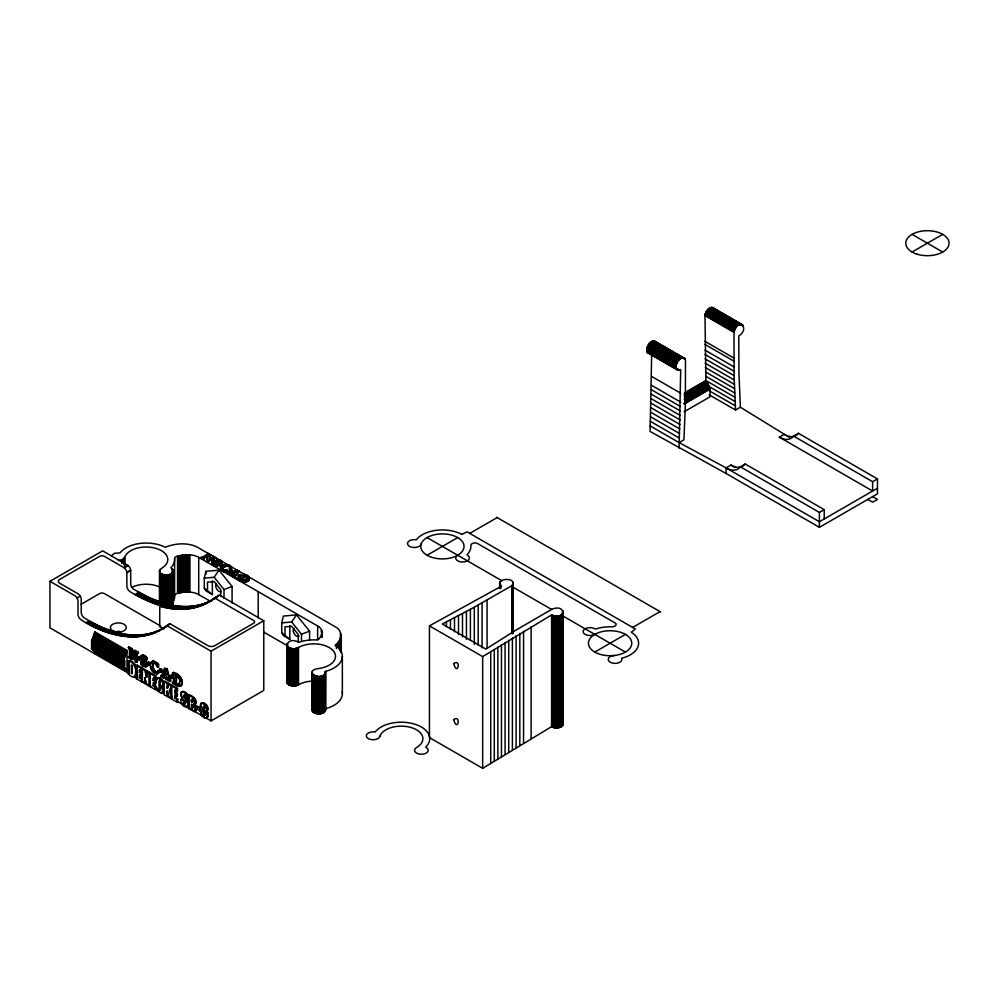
<?xml version="1.0" encoding="UTF-8"?>
<svg xmlns="http://www.w3.org/2000/svg" width="999" height="999" viewBox="0 0 999 999"><rect width="100%" height="100%" fill="white"/><g stroke="black" fill="none" stroke-linecap="round" stroke-linejoin="round"><path stroke-width="1.5" d="M131.681 659.427L130.394 656.593L130.32 650.674L131.131 650.212L131.256 656.905L132.48 658.965L131.681 659.427L128.359 657.504L130.232 656.318L130.257 648.813L129.458 649.288L129.42 656.78L128.359 656.967M137.637 653.296L138.436 652.31L136.576 653.458L136.538 662.225L135.552 661.975L130.32 650.674M163.774 628.983L159.753 626.66L159.765 606.181L164.598 603.396C180.394 608.004 198.389 608.054 212.924 599.562M163.811 677.971L162.787 676.123L164.223 673.601L163.599 675.661L164.61 677.509L163.811 677.971L160.789 676.236L162.338 675.249M161.601 675.224L160.789 676.236M160.789 675.699L161.9 675.224L164.473 668.381L167.033 668.606L170.667 681.006L169.855 681.468L165.659 679.045L167.333 678.196L165.659 678.508M169.855 681.468L166.221 669.068L164.473 668.381M173.576 682.205L173.576 674.962L172.477 672.889L173.289 672.427C184.415 673.801 185.826 694.018 172.44 682.966L174.375 681.743L172.44 682.417M175.587 683.378C173.414 678.708 176.274 671.615 179.433 677.871L178.634 678.346C182.829 682.155 175.037 687.499 176.386 682.916L176.761 675.074M208.179 553.309L208.154 555.057L203.671 557.829L204.096 559.477L201.024 558.141C203.446 557.38 208.079 551.723 210.564 554.682L209.503 558.953M201.024 558.141L201.398 557.167M206.756 555.931L202.834 558.104L201.96 557.392M202.36 558.853L201.024 557.38M202.397 558.216L202.397 557.454M202.834 558.104L202.834 557.342M203.396 557.817L203.396 557.055M204.096 559.477L203.509 558.091M203.721 559.702L203.671 557.829M203.509 558.853L204.146 557.492M209.103 560.352L213.049 557.929L212.974 556.081L215.672 557.642C214.398 559.04 209.877 559.777 207.667 561.987L206.656 560.889L208.217 554.045M206.656 561.65L206.93 559.602M207.667 561.987L213.349 557.954L215.672 557.642M207.867 555.294L207.867 554.545M208.217 554.807L207.817 553.521M208.254 561.6L208.254 560.851M206.93 560.364L208.242 555.069M209.291 553.995L209.291 554.757L207.817 554.283M209.465 560.876L209.465 560.127M210.327 556.143L210.564 554.682M211.925 564.21L211.788 562.974L213.424 561.9L213.336 564.622L215.297 565.209L215.297 564.46C215.959 560.701 217.52 557.105 222.415 561.925L222.415 562.687L220.404 563.286C223.014 559.865 215.584 559.952 218.818 563.698C219.393 568.369 208.329 565.059 213.424 562.662L213.424 561.9M214.323 560.714L212.65 561.675L211.963 559.989L214.323 559.952L213.586 560.914L211.875 560.264M211.963 561.288L211.963 559.989M212.337 564.735L211.788 563.099M212.25 561.513L212.25 560.764M212.275 559.74L211.875 561.026M212.65 561.675L212.65 560.926M212.587 558.279L212.612 556.293M212.974 556.081L212.612 557.055M213.112 561.738L213.112 560.976M213.174 560.264L213.174 559.502M213.049 557.929L213.024 556.618M213.199 565.359L213.961 562.15M213.374 563.598L213.374 562.849M213.349 558.703L213.349 557.954M213.586 561.675L213.586 560.914M213.798 565.659L213.336 563.873M214.023 561.5L214.023 560.739M213.898 558.429L213.898 557.667M214.186 565.159L213.699 564.185M214.41 565.871L212.337 563.973M214.323 561.251L214.323 559.952M214.323 558.316L214.323 557.554L215.672 558.391M214.723 565.259L214.186 564.398M214.748 558.379L214.748 557.617M215.047 565.996L214.41 565.109M215.309 558.603L215.309 557.854M215.697 566.058L215.047 565.247M215.871 564.26L215.871 565.022L215.672 561.226M215.821 562.724L215.709 561.663M215.672 561.975L215.884 560.714M216.284 564.71L216.284 563.948M216.284 563.748L216.284 562.986M216.134 560.451L215.884 561.475M216.321 566.033L218.818 563.698M216.421 564.36L216.383 563.274M216.521 560.202L216.521 560.951L217.52 560.601M216.92 565.946L216.92 565.184M216.995 560.739L216.995 559.989M217.47 565.771L217.47 565.022M217.982 565.546L217.982 564.785M218.818 564.46L218.144 561.063M218.369 565.259L218.369 564.51M218.169 562.624L218.544 560.764M218.631 564.984L218.631 564.223M218.769 564.01L218.656 562.974M218.544 561.525L219.118 560.589M219.593 565.759C223.564 561.513 218.144 575.899 227.46 570.891C227.46 569.492 219.68 570.616 223.426 567.082C224.738 565.134 231.88 564.747 229.42 568.156L229.97 569.093L231.668 567.295C228.734 562.375 223.252 566.196 219.593 565.759C220.966 561.076 222.877 567.657 219.593 564.472M219.118 561.351L219.855 560.014M219.88 565.996L219.88 565.234M219.905 564.972L219.905 564.223M220.404 563.286L221.029 562.225L220.13 560.701M220.292 566.158L220.292 565.397M220.342 564.797L220.342 564.048M222.415 562.687L220.454 560.227M220.492 561.625L220.492 560.876M220.704 568.993L220.604 567.657M220.604 568.419L220.729 567.095M220.742 566.208L220.742 565.459M220.804 564.747L220.804 563.985M220.879 563.511L220.754 562.225M220.816 561.863L220.816 561.113M221.041 569.567L220.704 568.231M221.066 566.545L220.729 567.844M220.954 562.699L221.029 560.526M221.216 566.158L221.216 565.397M221.266 564.797L221.266 564.035M221.616 570.142L221.041 568.806M221.653 565.222L221.603 566.783L222.327 565.534M221.678 564.959L221.678 564.198M221.753 561.8L221.753 561.038M221.953 565.721L221.953 564.435M222.178 562.25L222.178 561.488M222.452 570.704L222.54 567.981M222.752 570.179L222.752 569.418M227.46 570.129C226.161 571.528 220.879 570.741 222.889 568.306L222.889 567.544M223.077 571.028L223.077 570.279M223.189 565.122L223.189 565.884L224.101 564.835M227.46 570.891L224.026 570.779L223.551 569.88M222.889 568.306L223.426 567.082M223.664 571.266L223.664 570.516M224.026 570.779L224.026 570.029M223.426 567.844L224.176 566.595M224.638 571.528L224.525 570.117M225.05 570.916L225.05 570.154M224.176 567.357L225.012 566.171M225.287 571.603L225.287 570.841M225.524 571.603L225.524 570.841M225.012 566.92L225.824 565.859M226.124 570.841L226.124 570.079M225.824 566.62L226.586 565.671M227.16 570.591L227.16 569.83M226.586 566.433L227.285 565.584M227.397 573.376L227.784 572.39L237.437 570.292L239.073 570.978L234.777 577.634L231.356 575.661L234.303 573.601L232.13 572.352C229.121 575.711 224.763 573.114 231.968 572.564M227.784 573.151L227.784 572.39M229.42 568.906L230.12 567.42L227.934 565.571M230.744 566.221L230.744 566.97L228.009 564.872M228.247 573.289L228.247 572.527M228.509 566.408L228.509 565.646M228.596 574L228.671 572.577M228.946 565.933L228.946 565.184M229.071 573.301L229.071 572.552M229.021 566.545L229.021 565.784M229.333 571.316C235.052 564.61 228.771 577.659 230.082 569.592M229.433 566.733L229.433 565.983M229.47 573.226L229.47 572.464M229.62 571.54L229.333 570.017M229.645 570.529L229.645 569.767M229.832 566.371L229.832 565.609M229.857 574.787L229.92 573.039M230.02 571.703L229.62 570.791M229.97 569.093L229.982 567.482M229.982 567.182L229.982 566.421M230.245 574.575L229.758 573.251M230.17 567.669L230.12 566.658M229.758 574.013L230.382 572.852M230.482 571.765L231.793 570.254M230.544 570.292L230.544 569.53M230.956 571.703L230.956 570.941M231.281 566.72L231.668 568.056M231.393 571.528L231.393 570.766M231.418 569.755L231.793 571.003M231.693 571.278L231.693 569.979M231.356 575.661L231.743 574.675M232.08 602.996L232.08 586.45L218.981 570.167L205.894 571.328L204.283 578.134L204.283 588.074L205.894 590.859L212.35 594.58L212.35 580.881M233.379 575.349L234.303 574.363L232.13 572.352M232.268 574.887L231.743 575.436M233.192 576.648L231.356 574.9M234.777 577.634L234.877 575.911L239.073 570.978M234.902 577.135L235.04 575.674M235.152 577.41L234.827 576.136M235.727 571.565L235.727 570.804M236.875 578.846C240.197 576.048 248.963 570.641 249.226 579.895C247.377 584.927 232.804 578.908 239.398 578.471M237.263 578.621L237.263 577.872M237.437 571.041L237.437 570.292M237.837 578.846L237.837 578.096M238.012 572.889L238.012 572.127M238.324 578.921L238.324 578.171M238.274 576.473C245.005 569.767 236.426 582.267 239.485 575.449M238.561 576.71L238.274 575.187M238.574 575.686L238.574 574.924M238.524 572.302L238.524 571.54M238.686 579.832L236.875 578.084M238.786 578.796L238.786 578.046M238.961 576.873L238.561 575.948M239.023 575.511L239.023 574.75M239.423 576.923L240.734 575.412M239.897 576.86L239.897 576.111M245.167 579.682L245.167 580.444C243.719 581.118 239.835 581.568 240.409 578.995C252.335 569.492 246.154 584.964 240.409 578.995M240.334 576.685L240.334 575.936M240.359 574.912L240.734 576.173M240.459 580.918L240.572 579.632M240.634 576.435L240.634 575.149M241.021 580.606L241.021 579.857M241.283 581.318L238.686 579.07M241.533 580.794L241.533 580.032M242.108 581.618L242.108 580.157M242.732 580.968L242.732 580.207M242.907 581.818L241.283 580.569M243.344 576.198L243.344 575.436M243.444 580.918L243.444 580.157M243.644 581.93L242.907 581.056M243.893 575.099L243.893 575.849L243.669 574.225M244.131 575.574L244.018 574M244.268 580.744L244.268 579.994M244.455 581.967L244.455 581.218L248.539 579.895L249.238 578.309M245.492 581.893L245.492 581.131M240.409 580.294L245.704 576.698L245.679 575.012M246.079 581.78L246.079 581.018M245.704 576.698L246.066 575.811M246.129 579.208L246.129 579.969L247.69 577.971L246.066 576.573M246.391 576.648L246.391 575.899M246.691 581.605L246.691 580.856M246.553 576.748L246.553 575.986M246.94 579.42L246.94 578.658M247.315 581.356L247.315 580.606M247.29 577.272L247.29 576.51M247.44 578.896L247.44 578.146M247.677 578.421L247.502 576.011M247.964 581.031L247.964 580.269M248.539 580.644L248.539 579.895M248.938 577.097L248.938 577.859L248.514 576.698M248.951 580.269L248.951 579.507M309.565 640.197L309.565 631.181L296.478 614.897L283.379 616.071L281.768 622.877L281.768 632.804L283.379 635.601L289.835 639.323L289.835 625.649M705.956 383.316L704.969 315.559C705.431 311.788 709.39 305.682 713.673 308.129M740.384 407.23L735.539 410.027L734.103 375.612L733.99 332.317C737.112 316.97 750.923 327.747 738.773 336.026L738.948 372.814L740.384 407.23L789.472 437.437M793.581 436.088L872.614 481.718L872.614 491.021L779.307 437.15A23.564 13.611 60 0 0 793.581 436.088L798.413 433.291L877.459 478.921L877.459 493.818L819.405 527.335L726.086 473.464L650.074 431.443L651.673 354.283M679.095 448.201L680.706 369.555C669.542 372.914 680.868 350.374 685.489 360.327L685.376 403.746L683.94 439.822L679.095 442.607L650.074 425.849M136.538 662.225L137.338 661.763L137.375 652.996L138.436 652.834M111.314 555.968L114.435 553.309L120.055 552.872A28.509 16.459 0 0 1 165.21 547.277C174.825 543.381 186.776 542.27 196.691 546.815L335.839 627.147C343.943 631.293 340.759 642.22 335.04 645.329A28.509 16.459 0 0 1 325.449 671.378C324.825 683.94 299.987 670.791 319.455 668.418A21.666 12.512 0 0 0 332.892 650.374A21.666 12.512 0 0 0 299.35 647.052C284.353 654.957 283.216 634.889 299.076 642.27L299.588 642.082A28.509 16.459 0 0 1 315.347 639.909A4.333 2.51 0 0 0 319.443 638.523L322.065 633.965L321.116 629.195A14.66 8.467 0 0 0 317.645 625.986L198.714 557.33A14.66 8.467 0 0 0 191.571 555.057L183.729 554.932L176.998 556.281A4.333 2.51 0 0 0 174.6 558.653A28.509 16.459 0 0 1 170.829 567.744C181.855 577.172 150.512 577.41 162.238 567.882A21.666 12.512 0 0 0 156.468 548.526A21.666 12.512 0 0 0 125.212 556.281L123.064 559.353L118.294 560.601M325.637 672.477L325.637 709.727C324.288 715.334 312.874 715.284 311.975 709.452M650.911 353.171C641.096 354.383 651.473 334.89 656.355 343.057M145.804 666.895C149.226 665.896 137.213 649.313 145.742 660.114L146.353 658.291C132.068 646.153 152.285 676.635 141.383 661.7L140.784 661.438C138.973 668.306 151.386 668.156 146.316 661.563C141.296 658.678 145.217 653.496 146.553 659.652L147.153 657.829L145.792 656.418L143.531 655.194L141.383 655.868M162.375 692.657L163.024 688.835L160.077 687.125C158.654 700.536 158.691 669.118 160.077 684.977L163.024 686.688L163.836 686.226C161.538 665.883 147.864 687.624 160.951 692.894L163.586 691.62L163.836 688.373L160.876 686.663L160.077 687.125M180.432 686.038C184.39 680.619 177.285 674.575 172.477 672.889M156.368 672.652L157.53 672.065L155.507 672.552L153.209 670.229L152.635 664.335L153.621 663.061L154.97 663.274L157.817 667.419L158.616 666.957L158.554 664.447C147.402 652.747 148.089 676.673 158.554 673.164L158.991 671.166L158.491 670.716L157.318 672.015L158.991 671.166M157.168 672.177C153.247 671.678 152.223 665.721 154.033 662.837L153.234 663.299M203.334 708.016L203.846 706.018L204.133 707.554L203.334 708.016L200.487 706.38C199.425 698.301 211.214 708.366 205.906 711.138L207.18 715.371L206.88 717.632L205.806 718.331L201.111 714.959L200.487 710.227L203.334 711.862L204.133 711.4L204.882 715.209L205.007 711.525M206.456 718.144C208.928 716.795 208.366 712.537 206.718 710.664L205.906 711.138M194.755 711.563L195.267 707.017L193.606 704.382L194.418 703.92C199.076 702.559 192.682 695.029 189.286 694.917L188.474 695.379L188.474 708.516L194.755 711.563L195.904 710.751L196.091 706.393L196.89 705.918L200.624 708.079L200.624 710.339M186.85 706.892L187.263 706.518C190.135 702.647 181.443 696.278 184.453 695.192L184.553 697.09L187.3 698.676L188.112 698.214C188.948 694.705 184.378 689.585 181.131 692.344L181.031 696.216L184.465 701.673L184.603 704.058L183.741 703.621L183.629 701.011L180.881 699.425C179.92 703.146 184.415 708.99 188.074 706.056L187.849 701.061L184.365 695.029L183.566 695.504M134.628 677.085C136.875 671.141 135.839 662.749 128.421 660.976L128.421 674.113C139.835 685.464 138.786 660.814 129.233 660.514L128.421 660.976M249.425 578.096L249.226 579.895M192.37 705.381L191.433 704.295L191.433 707.966L193.044 707.742L193.169 704.919L192.37 705.381L192.407 706.081L193.207 705.619M206.718 710.664C210.489 708.341 204.508 700.561 200.911 703.358M202.647 708.603L204.108 709.215L205.157 706.967L204.907 708.741L202.647 708.603L202.647 710.514C206.543 712.162 202.547 719.592 203.334 711.862M159.902 680.469L160.34 689.66L159.54 690.134M193.606 704.382C198.264 703.021 191.883 695.491 188.474 695.379M192.407 701.136C192.345 704.445 190.534 700.761 191.433 699.325L192.407 701.136L193.207 700.674L193.119 699.75L192.308 700.224M192.083 702.559L193.207 700.674M126.998 650.424L123.789 658.99L124.6 660.389L91.546 641.308L94.743 631.793L126.998 650.424L126.998 672.352L126.161 669.392L123.789 667.469L123.789 666.445L91.546 647.827L91.546 648.851L125.524 668.531M142.195 655.406L140.884 657.192M429.445 625.861L482.667 656.593L551.585 614.947C564.835 621.316 567.27 603.97 552.41 608.94L514.985 630.694L485.889 649.138L442.345 624L474.3 607.205L511.963 585.601C518.281 576.623 493.094 578.084 501.573 586.076L429.445 625.861L429.445 737.587L482.667 768.318L551.585 726.673C555.082 728.895 564.173 728.234 562.949 722.652M379.945 736.288L380.032 736.063A21.666 12.512 0 0 1 411.064 727.509A21.666 12.512 0 0 1 417.332 747.027L417.082 747.227A6.843 3.946 0 0 0 415.959 752.709A6.843 3.946 0 0 0 425.412 753.496L427.122 752.447A6.843 3.946 0 0 0 425.699 747.227L425.911 746.89A28.509 16.459 0 0 0 414.173 724A28.509 16.459 0 0 0 375.187 731.967L375.137 732.017A6.843 3.946 0 0 0 366.483 734.914A6.843 3.946 0 0 0 371.965 739.697A6.843 3.946 0 0 0 379.945 736.288L379.982 736.076M137.775 657.854C140.572 655.182 139.635 663.324 137.775 657.854C138.824 654.77 142.495 658.803 139.61 659.839M149.076 665.384C150.374 661.338 144.718 663.186 148.739 665.446C152.81 664.909 146.928 659.652 148.351 664.048L147.552 664.51M159.216 669.705C158.616 673.314 163.324 671.952 160.215 669.53C157.542 668.406 164.448 669.63 161.438 671.765M159.94 669.73L160.589 668.905M170.13 676.535C171.503 672.814 175.087 678.87 171.204 678.421L170.13 676.535L171.241 675.312M170.442 675.786C172.003 675.212 173.202 679.07 171.204 678.421M202.048 702.684L200.537 704.42M156.93 679.008L157.929 677.634M210.327 555.394L209.103 559.59L212.587 557.517M152.248 661.475L150.212 663.91M167.045 696.415L167.045 690.784L168.244 697.102L171.304 698.863L172.103 698.401L170.255 690.122L171.94 685.177L169.168 683.578L168.356 684.04L167.045 688.386L167.045 683.279L164.086 681.568L164.086 694.705L167.045 696.415L167.857 695.953L167.857 691.72M169.168 683.578L167.857 687.911L167.857 682.816L164.897 681.106L164.086 681.568M182.367 691.508L180.881 693.094M171.304 698.863L169.443 690.596L171.94 685.177M163.674 673.326L164.785 670.254L165.822 674.575L166.621 674.1L164.485 672.864L163.674 673.326L165.822 674.575M164.485 672.864L165.222 670.816M164.273 670.804L161.9 675.224M166.521 678.658L166.084 675.611L163.424 674.063M421.203 543.806A21.666 12.512 0 0 0 432.055 557.392A21.666 12.512 0 0 0 457.717 555.244L458.491 554.77A21.666 12.512 0 0 0 452.734 535.414A21.666 12.512 0 0 0 421.466 543.169L421.103 544.03A6.843 3.946 0 0 1 417.32 547.102L414.91 547.489A6.843 3.946 0 0 1 407.505 543.169A6.843 3.946 0 0 1 416.196 539.747L416.308 539.772A28.509 16.459 0 0 1 461.463 534.178L461.9 534.403M158.491 670.716L156.731 672.527M287.175 680.719C286.076 686.65 295.854 687.025 299.35 684.29A21.666 12.512 0 0 1 312.712 681.093M204.283 578.134L214.148 577.26L218.981 570.167M281.768 622.877L291.633 621.99L296.478 614.897M195.904 710.751L194.256 711.613M178.309 684.802L179.495 683.99L177.872 684.939M144.356 665.759L145.467 665.022L143.918 665.771M150.886 662.387L152.922 661.263M159.765 606.181C177.972 611.663 199.463 610.451 214.56 597.902L253.609 620.454A3.422 1.973 0 0 1 253.609 623.251L214.598 645.779A4.558 2.635 0 0 1 208.154 645.779L169.892 623.688C144.281 645.579 106.905 636.962 81.231 619.867A4.558 2.635 60 0 1 78.009 614.285L78.009 601.223A4.558 2.635 60 0 0 74.788 595.641L49.95 581.306L49.95 627.872L129.233 673.651L129.233 660.514M167.195 625.724L169.892 623.688M215.772 597.777L219.393 595.104L263.773 620.729L263.773 690.446L211.051 720.891L205.407 717.632M146.965 666.171L145.342 667.02M155.182 632.529L166.271 626.361L163.049 628.221M213.886 598.988L214.835 598.401L206.119 603.433M231.668 567.295L229.42 568.156M204.096 558.716L202.36 558.091M157.605 673.713L157.68 671.191M158.554 673.164L157.13 673.813M458.491 554.77L457.717 555.244A6.843 3.946 0 0 0 457.342 560.614A6.843 3.946 0 0 0 466.57 561.238L468.294 560.202A6.843 3.946 0 0 0 467.395 555.244L467.082 554.632A28.509 16.459 0 0 0 470.866 545.541A4.333 2.51 0 0 1 476.735 543.069L615.884 623.401A4.333 2.51 0 0 1 611.6 626.798A28.509 16.459 0 0 0 595.854 628.983L594.78 628.796A6.843 3.946 0 0 0 586.213 628.284L584.403 629.27A6.843 3.946 0 0 0 585.501 634.602A6.843 3.946 0 0 0 594.78 634.39L595.604 633.94A21.666 12.512 0 0 1 629.145 637.262A21.666 12.512 0 0 1 615.709 655.319L614.223 655.519A6.843 3.946 0 0 0 608.903 657.717L608.241 659.103A6.843 3.946 0 0 0 615.709 663.373A6.843 3.946 0 0 0 621.64 658.353L621.703 658.266A28.509 16.459 0 0 0 631.293 632.217L635.327 628.995L467.057 531.843L461.8 534.453M156.631 678.396C160.876 677.11 163.898 682.966 163.024 686.688M204.146 558.254L208.242 555.831M49.95 581.306L102.672 550.861L127.51 565.197A4.558 2.635 60 0 1 130.682 570.092L130.732 583.841A4.558 2.635 60 0 0 133.966 589.422L149.763 597.889L164.598 603.396M77.01 597.951L80.245 596.091M126.836 572.439L130.694 570.204L126.861 572.677L126.873 586.076A4.558 2.635 60 0 0 130.095 591.658C138.399 597.052 153.534 603.896 159.927 605.394M80.944 604.37L99.6 593.606A3.422 1.973 0 0 1 104.433 593.606L160.727 626.098L159.753 626.66M86.076 622.664L89.298 620.804C110.265 633.041 137.375 640.846 160.452 629.72M134.94 594.455L138.799 592.22M87.45 623.438L90.672 621.578M136.301 595.229L140.172 593.006M88.811 624.2L92.045 622.34M137.675 595.991L141.546 593.768M90.185 624.949L93.419 623.076M139.048 596.728L142.919 594.505M91.558 625.661L94.78 623.801M140.422 597.452L144.281 595.217M92.932 626.361L96.154 624.5M141.796 598.151L145.654 595.916M94.293 627.035L97.527 625.174M143.157 598.826L147.028 596.59M95.667 627.697L98.889 625.824M144.53 599.475L148.389 597.252M97.028 628.321L100.25 626.46M145.891 600.112L149.763 597.889M98.389 628.933L101.623 627.072M147.253 600.724L151.124 598.488M99.75 629.52L102.984 627.659M148.614 601.311L152.485 599.088M101.111 630.094L104.333 628.234M149.975 601.885L153.846 599.65M102.472 630.644L105.694 628.771M151.336 602.422L155.195 600.199M103.821 631.168L107.055 629.295M152.685 602.946L156.556 600.724M105.17 631.668L108.404 629.807M154.033 603.458L157.904 601.223M106.518 632.142L109.753 630.282M155.382 603.933L159.253 601.698M91.546 641.308L92.345 640.846L91.546 643.169L124.6 662.25L124.6 661.326L91.546 642.232M107.867 632.604L111.089 630.731M156.731 604.383L160.589 602.16M91.546 643.169L92.345 642.707L91.546 645.029L124.6 664.11L124.6 663.186L91.546 644.105M109.203 633.029L112.437 631.168M158.067 604.82L161.938 602.597M110.539 633.441L113.774 631.58M159.403 605.232L163.274 603.009M91.546 645.029L92.345 644.567L91.546 646.89L124.6 665.971L124.6 665.047L91.546 645.953M111.876 633.828L115.097 631.967M91.546 646.89L92.345 646.428L91.546 647.827M113.199 634.203L116.433 632.342M161.101 606.543L165.934 603.758M114.523 634.54L117.745 632.679M162.425 606.893L167.258 604.108M115.847 634.865L119.068 633.004M163.736 607.217L168.569 604.42M117.158 635.164L120.38 633.304M165.047 607.517L169.88 604.72M118.469 635.439L121.691 633.578M166.358 607.792L171.191 604.994M119.768 635.689L122.989 633.828M167.657 608.041L172.49 605.244M121.066 635.926L124.288 634.053M168.956 608.266L173.789 605.481M122.353 636.126L125.574 634.265M170.242 608.478L175.075 605.681M123.639 636.313L126.861 634.452M171.528 608.653L176.361 605.869M124.912 636.475L128.134 634.602M172.815 608.816L177.647 606.031M126.186 636.613L129.408 634.74M174.076 608.953L178.908 606.168M127.447 636.725L130.669 634.865M175.349 609.065L180.182 606.281M128.709 636.813L131.93 634.952M176.598 609.165L181.431 606.368M129.957 636.875L133.179 635.014M177.847 609.228L182.68 606.443M235.152 576.648L233.192 575.899M131.194 636.925L134.428 635.064M179.096 609.278L183.928 606.48M132.43 636.95L135.664 635.089M180.332 609.29L185.165 606.505M133.666 636.95L136.888 635.077M181.556 609.29L186.388 606.505M134.877 636.925L138.099 635.052M182.78 609.265L187.6 606.48M136.089 636.875L139.311 635.014M183.978 609.215L188.811 606.43M137.288 636.8L140.509 634.939M185.19 609.153L190.022 606.356M138.486 636.7L141.708 634.84M186.376 609.053L191.209 606.268M139.673 636.588L142.894 634.727M187.562 608.94L192.395 606.143M140.847 636.45L144.068 634.59M188.736 608.791L193.569 606.006M142.008 636.288L145.23 634.415M189.897 608.628L194.73 605.844M143.157 636.101L146.391 634.228M191.059 608.441L195.891 605.656M144.306 635.888L147.527 634.028M192.208 608.229L197.04 605.444M145.442 635.651L148.664 633.791M193.344 608.004L198.177 605.207M146.566 635.401L149.8 633.528M194.468 607.742L199.3 604.957M147.69 635.114L150.911 633.254M195.579 607.467L200.412 604.67M148.789 634.815L152.01 632.954M196.691 607.167L201.511 604.37M149.887 634.49L153.109 632.629M197.777 606.843L202.61 604.045M150.961 634.14L154.196 632.28M198.863 606.493L203.696 603.696M128.409 647.439L129.208 646.977L132.155 648.676L136.476 658.254L135.677 658.716L131.344 649.138L128.409 647.439L129.458 649.288M152.035 633.778L155.27 631.905M199.937 606.118L204.77 603.334M153.097 633.378L156.319 631.518M200.999 605.731L205.831 602.934M214.56 597.902L219.393 595.104M128.421 647.976L129.208 646.977M154.146 632.966L157.367 631.106M164.885 626.935L169.006 624.387M202.048 605.319L207.917 602.085M213.674 598.601L218.506 595.804M204.108 604.42L209.952 601.148M210.939 600.574L216.696 597.152M158.229 631.081L165.335 626.972M128.871 648.363L129.233 647.514M129.833 648.326L130.632 647.864M129.533 649.825L130.345 649.362M131.344 649.138L132.155 648.676M131.943 650.524L132.755 650.062M135.677 658.716L135.527 652.859L134.303 650.849L135.115 650.386L138.436 652.31M134.316 651.385L135.115 650.386M134.915 651.835L136.114 651.823L135.527 652.859M135.315 652.285L136.763 651.398M129.47 656.056L130.27 655.594M128.359 657.504L130.232 656.318M129.271 657.142L130.082 656.68M130.394 656.593L131.194 656.131M135.614 653.646L136.413 653.184L136.476 658.254M136.713 653.109L137.85 652.609M124.6 660.389L123.789 661.788L124.6 661.326M136.576 653.458L137.375 652.996M130.444 657.379L131.256 656.905M136.538 654.183L137.338 653.708M129.932 658.341L131.443 657.467M131.031 658.391L131.831 657.929M124.6 662.25L123.789 663.648L124.6 663.186M131.668 658.878L132.467 658.416M124.6 664.11L123.789 665.509L124.6 665.047M137.862 657.379L139.236 656.58M134.353 659.502L135.152 659.028M138.849 657.192L139.66 656.73M141.121 656.193L143.007 655.144M123.789 666.445L124.6 665.971M139.273 657.529L140.085 657.055M137.862 658.428L138.586 657.392M140.946 656.643L141.758 656.168M142.732 655.669L143.531 655.194M136.463 659.565L137.275 659.09M139.61 657.979L140.422 657.517M143.332 655.868L144.143 655.394M140.921 657.804L141.721 657.33M138.424 659.415L140.422 659.365M139.835 658.503L140.647 658.041M144.006 656.193L144.805 655.731M142.894 656.992L144.031 656.331M139.922 659.078L140.734 658.616M143.631 656.842L144.443 656.38M136.488 661.326L137.3 660.863M138.849 659.752L139.66 659.278M142.732 657.517L143.531 657.055M135.552 661.975L137.338 661.763M139.273 659.902L140.647 659.09M144.043 657.03L144.855 656.555M144.992 656.88L145.792 656.418M142.807 658.216L143.606 657.742M144.493 657.354L145.292 656.892M141.446 659.377L142.258 658.915M133.541 664.16L134.341 663.698M143.057 658.816L143.856 658.353M145.005 657.941L146.541 657.105M141.933 660.177L143.132 660.227L142.32 660.701M143.369 659.315L144.181 658.853M145.255 658.341L146.054 657.879M134.203 664.847L135.002 664.372M140.784 661.438L142.195 661.238L143.631 664.622L145.155 665.297M143.669 659.69L144.468 659.228M145.467 658.841L147.153 657.829M134.678 665.571L135.489 665.097M141.383 661.7L142.195 661.238M145.629 659.427L146.441 658.965M135.002 666.296L135.814 665.834M142.308 681.206L141.508 681.668L136.376 678.708L136.376 665.571L137.188 665.109L142.12 667.956L142.12 670.579L141.309 671.053L139.336 669.904L139.336 672.402L141.184 673.463L141.983 673.001L141.983 675.499L141.184 675.961L139.336 674.899L139.336 677.784L141.508 679.033L142.308 678.571L140.135 677.322L139.336 677.784M145.742 660.114L146.553 659.652M146.279 660.364L147.09 659.902M135.177 667.007L135.976 666.545M141.771 663.199L142.57 662.724M140.921 663.985L141.721 663.523M143.706 662.424L144.518 661.962M145.142 661.55L145.954 661.088M141.059 664.223L141.87 663.761L144.343 666.033L143.531 666.508M145.517 662.037L146.316 661.563M141.521 664.834L143.069 663.848M144.443 663.523L145.255 663.049M146.016 662.824L146.828 662.362M142.832 665.097L143.631 664.622M142.333 665.659L143.144 665.184M144.73 664.198L145.529 663.736M147.315 662.936L148.701 662.125M128.421 674.113L129.233 673.651M143.394 665.559L144.206 665.097M144.805 664.922L145.617 664.447M146.466 663.885L148.039 662.949M148.314 662.749L149.113 662.275M148.739 663.074L149.538 662.612M146.603 664.485L148.127 663.523M149.076 663.523L149.875 663.061M146.653 665.134L147.465 664.672M150.474 663.049L151.274 662.574M136.376 665.571L141.309 668.418L142.12 667.956M152.123 661.725L153.721 661.263M146.603 665.746L147.402 665.284M147.889 664.972L148.701 664.497M149.301 664.06L150.112 663.598M146.428 666.246L147.24 665.784M148.314 665.297L149.875 664.922M149.388 664.635L150.187 664.173M152.922 661.725L154.633 661.5M142.358 669.018L143.157 668.556L145.629 669.992L147.29 676.86L147.29 670.941L146.491 671.403L146.491 677.322L144.83 670.454L142.358 669.018L142.358 682.155L144.83 683.578L145.629 683.116L145.629 680.132M148.739 665.446L150.112 664.647M155.632 661.975L154.058 662.999M152.897 663.711L153.696 663.249M154.508 663.074L155.32 662.599L156.93 663.823L157.717 665.384L156.918 665.858M152.635 664.335L153.434 663.873M139.336 672.402L140.135 671.927L141.983 673.001M154.97 663.274L155.782 662.812M152.46 665.184L153.259 664.722M153.821 661.962L156.031 663.249L156.843 662.787M155.782 663.898L156.593 663.423M144.83 670.454L145.629 669.992M150.437 667.282L151.236 666.82M152.397 666.283L153.197 665.809M135.127 676.448L135.939 675.986M156.131 664.285L156.93 663.823M134.228 677.147L135.739 676.398M156.031 663.249L157.705 663.523M156.431 664.735L157.23 664.273M150.812 668.418L151.611 667.944M152.46 667.444L153.259 666.97M157.817 667.419L157.742 664.909L158.554 664.447M152.622 668.493L153.421 668.019M151.336 669.492L152.148 669.03M136.376 678.708L137.188 678.234L137.188 665.109M152.872 669.417L153.684 668.955M157.28 667.282L158.616 666.957M146.491 671.403L148.963 672.839L149.763 672.364L149.763 685.501L150.949 686.188L150.15 686.65L150.15 673.526L150.949 673.051L155.881 675.898L155.881 678.533L155.082 678.995L153.109 677.859L153.109 680.344L154.945 681.418L155.757 680.943L155.757 683.441L154.945 683.915L153.109 682.841L153.109 685.739L155.27 686.987L156.081 686.525L156.081 689.148L155.27 689.61L150.15 686.65M153.209 670.229L154.008 669.767M152.835 671.465L154.408 670.466M154.046 671.515L154.857 671.053M153.796 672.327L155.332 671.515M159.453 669.43L160.252 668.968M155.02 672.327L155.832 671.865M160.215 669.53L161.014 669.055M155.507 672.552L156.319 672.09M154.907 673.064L156.768 672.19M160.627 669.854L161.438 669.392M155.644 673.451L157.942 673.351M159.453 671.291L160.252 670.829M160.976 670.304L161.776 669.842M156.256 673.676L157.055 673.214M161.201 670.841L162 670.379M159.79 671.74L160.589 671.278M142.358 682.155L143.157 681.693M160.215 672.077L161.014 671.615M161.276 671.415L162.088 670.953M160.627 672.227L162 671.428M166.221 669.068L167.033 668.606M150.15 673.526L155.082 676.373L155.881 675.898M166.483 670.304L167.295 669.842M166.796 671.578L167.607 671.103M153.109 680.344L153.908 679.882L155.757 680.943M144.83 683.578L144.83 677.609L146.366 684.477L147.178 684.003M161.226 675.774L162.55 675.049M156.294 678.87L157.093 678.408M157.78 678.034L158.591 677.572M162.887 675.611L163.686 675.149M158.579 678.209L159.39 677.747M162.787 676.123L163.599 675.661M163.724 676.111L162.912 676.573L164.61 677.509M159.49 678.646L160.29 678.171M163.262 676.997L164.061 676.535M146.366 684.477L148.963 685.963L149.763 685.501M163.824 677.447L164.623 676.972M160.677 679.47L161.488 679.008M172.515 673.426L173.289 672.427M166.658 625.549L211.051 651.173L263.773 620.729M159.828 681.118L160.627 680.656M173.064 673.863L174.226 673.9L173.576 674.962M161.651 680.469L162.45 680.007M166.571 677.759L167.382 677.297M153.109 685.739L153.908 685.264L156.081 686.525M170.217 676.061L171.591 675.249M173.426 674.362L174.226 673.9M165.659 679.045L167.445 677.896M171.204 675.873L172.003 675.399M174.575 674.163L175.387 673.688M162.35 681.53L163.162 681.068M170.217 677.11L170.941 676.073M171.628 676.198L172.427 675.736M171.965 676.66L172.765 676.186M170.442 677.634L171.016 676.648M173.601 675.774L174.4 675.312M162.762 682.567L163.574 682.105M168.744 679.158L169.543 678.683M172.19 677.185L173.002 676.723M170.779 678.096L171.591 677.622M167.844 680.232L168.656 679.77L170.667 681.006M168.893 679.645L169.705 679.183M172.278 677.759L173.077 677.297M175.587 675.873L176.96 675.199M176.761 675.361L177.572 674.899M169.106 680.094L169.917 679.632M171.628 678.583L173.002 677.772M162.962 683.803L163.774 683.328M169.418 680.519L170.23 680.044M156.319 688.448L157.118 687.974L157.542 689.073L156.731 689.535M175.674 675.499L177.972 675.898M912.062 252.035L942.706 234.353M169.855 680.931L170.667 680.456M178.109 676.261L178.921 675.799M177.16 676.36L178.471 676.398M163.024 685.439L163.836 684.977M167.045 683.279L167.857 682.816M178.796 676.86L179.608 676.398M177.672 676.86L178.971 677.06M179.47 677.572L180.282 677.11M159.091 689.585L159.902 689.123M157.43 690.596L158.242 690.122M173.601 681.38L174.4 680.918M159.253 689.897L160.065 689.422M158.054 691.221L158.866 690.759M159.815 690.209L160.614 689.747M172.44 682.966L173.851 682.167M180.17 678.521L180.969 678.059M173.426 682.604L174.226 682.13M163.024 688.835L163.836 688.373M163.024 689.347L163.836 688.885M180.856 679.782L181.668 679.308M174.6 684.128L175.412 683.666L178.596 685.501L177.785 685.963M162.962 691.046L163.774 690.584M171.816 686.026L172.615 685.564L177.547 688.411L177.547 691.033L176.748 691.508L174.763 690.371L174.763 692.856L176.611 693.918L177.422 693.456L177.422 695.953L176.611 696.415L174.763 695.354L174.763 698.239L176.935 699.5L177.747 699.025L177.747 701.66L176.935 702.122L171.816 699.163L171.816 686.026L176.748 688.873L177.547 688.411M175.612 683.703L176.386 682.916M181.144 680.506L181.955 680.044M175.724 683.965L179.108 684.327M175.899 684.19L176.698 683.728M160.951 692.894L162.487 692.482M181.381 681.306L182.18 680.831M162.775 692.095L163.586 691.62M176.161 684.377L176.96 683.915M176.361 684.49L177.16 684.028M176.873 684.752L177.672 684.278M181.531 682.155L182.342 681.68M177.385 684.902L178.184 684.44M176.86 685.514L177.66 685.039M181.593 683.054L182.392 682.592M684.74 392.807L704.907 381.168C710.177 384.328 710.526 391.596 709.74 396.99L684.203 411.738M169.443 690.596L170.255 690.122M685.002 392.957L705.157 381.318M181.543 683.903L182.355 683.428M685.252 393.119L705.406 381.481M684.153 394.081L705.656 381.668M178.609 686.226L179.42 685.764M181.418 684.577L182.218 684.115M684.402 394.28L705.906 381.868M179.308 686.313L181.244 685.576M181.231 685.114L182.03 684.652M684.652 394.493L706.156 382.08M179.882 686.251L180.694 685.789M180.994 685.526L181.793 685.064M684.889 394.717L706.393 382.305M685.139 394.955L706.63 382.542M685.364 395.192L706.867 382.779M174.763 690.371L175.574 689.897L175.574 692.394L177.422 693.456M684.253 396.228L707.105 383.042M684.477 396.503L707.317 383.304M684.69 396.778L707.542 383.591M684.902 397.065L707.742 383.878M685.102 397.352L707.941 384.165M685.289 397.652L708.141 384.465M685.476 397.964L708.328 384.777M174.763 692.856L175.574 692.394M684.303 399.051L708.503 385.09M168.244 697.102L169.043 696.64M684.477 399.375L708.666 385.402M684.627 399.687L708.815 385.726M684.765 400.012L708.965 386.051M684.902 400.337L709.09 386.376M174.763 695.354L175.574 694.892L175.574 697.777L177.747 699.025M685.027 400.674L709.215 386.7M685.127 400.999L709.327 387.025M181.131 692.344L181.93 691.87M181.568 691.97L183.017 691.408M685.227 401.323L709.415 387.35M685.314 401.648L709.502 387.674M182.205 691.87L183.828 691.583M685.389 401.973L709.577 387.999M685.439 402.285L709.64 388.324M171.816 699.163L172.615 698.701M684.153 403.371L709.677 388.636M180.794 694.355L181.593 693.893M183.029 692.057L184.815 692.057M684.178 403.683L709.715 388.948M684.203 403.983L709.74 389.248M174.763 698.239L175.574 697.777M180.856 695.341L181.656 694.879M184.003 692.519L185.876 692.769M185.065 693.244L185.964 694.08L186.776 693.618M184.453 695.192L185.265 694.717L185.364 695.654L183.716 696.578M427.072 555.244L457.717 537.562M181.618 697.602L182.105 696.503M185.964 694.08L186.638 694.954L187.45 694.492M184.003 697.102L184.803 696.64M184.553 697.09L185.364 696.628L188.112 698.214M187.3 698.676L187.038 695.779L187.849 695.316M180.881 699.425L181.693 698.95L184.44 700.536C183.179 702.372 186.388 703.92 184.415 704.145M184.553 697.864L185.352 697.402M180.881 700.274L181.693 698.95M469.755 533.404L497.165 517.569M187.238 696.778L188.049 696.315M187.3 698.151L188.112 697.689M183.629 701.011L184.44 700.536M184.465 701.673L185.277 701.198M181.543 703.671L182.355 703.209M183.629 702.609L184.44 702.135M184.678 702.347L185.477 701.872M192.657 697.851L193.469 697.389M187.038 701.523L187.849 701.061M183.741 703.621L184.553 703.159M182.243 704.67L183.054 704.195M183.903 703.87L185.552 702.871M193.544 698.551L194.355 698.089M184.153 704.07L184.965 703.608M187.425 702.871L188.224 702.409M183.167 705.594L183.978 705.119M194.193 699.312L195.005 698.85M194.705 700.249L195.517 699.775M184.266 706.355L185.077 705.893M187.55 704.62L188.361 704.145M191.433 702.247L193.094 702.022M191.733 702.409L192.532 701.947M187.475 705.794L188.287 705.331M195.042 701.435L195.841 700.973M186.164 707.005L187.65 706.43M187.263 706.518L188.074 706.056M195.155 702.971L195.954 702.509M195.08 703.895L195.879 703.433M194.38 704.532L195.18 704.058M194.842 704.395L195.642 703.933M188.474 708.516L189.286 708.041L189.286 694.917M194.468 705.232L195.28 704.77L195.804 705.606L196.166 707.717L195.367 708.191M193.207 706.842L192.233 708.204L191.433 707.966M194.992 706.068L195.804 705.606M191.945 708.191L193.169 707.467M200.674 703.783L201.486 703.321M201.661 703.096L202.472 702.634M195.267 707.017L196.079 706.555M202.198 703.209L203.009 702.734M200.487 705.257L201.298 704.794L200.487 706.38M203.609 703.845L204.408 703.383M196.89 708.191L196.091 708.653L199.812 710.801L201.298 709.765L204.133 711.4M195.367 709.402L196.166 708.94M204.533 704.445L205.344 703.983M193.381 711.288L195.067 711.151M195.292 710.526L196.104 710.052M205.307 705.057L206.119 704.595M196.091 706.393L199.812 708.541L200.624 708.079M205.919 705.694L206.718 705.232M206.356 706.355L207.168 705.893M204.345 708.166L205.157 707.704M206.668 707.042L207.48 706.58M200.487 711.263L201.298 709.765M206.905 707.767L207.705 707.304M202.647 710.514L203.459 710.039M200.549 712.899L201.361 712.437M203.759 711.276L204.57 710.813M207.08 709.315L207.892 708.853M207.018 710.239L207.817 709.765M200.737 714.035L201.536 713.573M206.468 711.026L207.63 710.301M204.345 713.174L205.157 712.712M206.468 711.788L207.28 711.325M206.868 712.512L207.68 712.05M204.345 714.085L205.157 713.623M201.748 715.908L202.547 715.434L203.471 716.358L202.66 716.82M203.421 715.134L204.221 714.672M203.559 715.384L204.37 714.922M203.808 715.596L204.608 715.122M207.105 713.611L207.917 713.136M204.083 715.671L205.045 715.084M203.858 717.657L204.67 717.182L186.388 706.643M204.945 718.169L205.744 717.694M207.105 716.72L207.917 716.258M205.806 718.331L207.268 717.682M206.88 717.632L207.68 717.157M679.095 442.607L726.086 467.882L730.918 465.084A23.564 13.611 60 0 0 741.47 466.833M779.307 437.15L784.14 434.365A23.564 13.611 60 0 0 793.543 436.426M726.086 473.464L726.086 467.882A23.564 13.611 60 0 0 740.359 466.808L745.192 464.011L824.237 509.652L824.237 518.956M740.359 466.808L819.405 512.437L824.237 509.652M872.614 481.718L877.459 478.921M632.629 627.434L660.039 611.613M877.459 488.236L819.405 521.753L726.086 467.882M594.78 652.072L625.424 634.39M230.245 573.813L227.397 572.614M222.415 561.925L220.404 562.524M595.604 633.94L594.78 634.39A21.666 12.512 0 0 0 591.071 649.2A21.666 12.512 0 0 0 614.61 655.469M161.676 692.944L163.187 692.195M224.013 598.339L224.013 589.535L232.08 586.45M301.498 640.846L301.498 634.265L309.565 631.181M210.702 601.485L198.714 594.567A14.66 8.467 0 0 0 189.947 592.145L183.729 592.17L176.998 593.518A4.333 2.51 0 0 0 174.6 595.891A28.509 16.459 0 0 1 172.178 603.446M230.382 573.613L232.13 573.114M232.967 572.864L236.488 571.878M154.433 662.599L155.32 662.599M135.439 676.623L134.553 676.585M215.697 565.297L216.321 565.284M227.285 566.333L227.934 566.333M243.644 581.168L244.455 581.218M186.089 706.368L186.975 706.53M227.035 565.434L228.009 565.621M219.256 560.614L220.454 560.988M206.656 560.889L207.667 561.226M91.546 648.851L93.619 650.312L94.743 653.733M156.443 672.976L154.595 671.865M137.637 652.772L134.303 650.849M912.062 234.353L942.706 252.035M712.599 307.505L742.694 324.887M711.95 307.417L743.094 325.399M711.725 307.43L741.882 324.837M711.251 307.492L742.07 325.287M711.001 307.542L740.034 324.3M740.821 324.762L743.456 326.286M710.764 307.617L739.784 324.375M710.514 307.717L739.535 324.475M710.264 307.817L739.285 324.575M710.002 307.942L739.035 324.7M709.752 308.079L738.773 324.837M709.502 308.229L738.523 325M709.24 308.404L738.273 325.162M708.99 308.591L738.024 325.349M708.741 308.791L737.774 325.549M708.503 308.991L737.524 325.749M708.254 309.215L737.287 325.974M708.016 309.453L737.037 326.211M707.779 309.702L736.812 326.461M707.554 309.965L736.575 326.723M707.329 310.227L736.35 326.985M707.117 310.502L736.138 327.272M706.905 310.789L735.926 327.547M706.705 311.089L735.726 327.847M706.505 311.388L735.539 328.147M706.33 311.7L735.351 328.459M706.156 312.013L735.177 328.771M705.981 312.325L735.014 329.083M705.831 312.65L734.864 329.408M705.681 312.974L734.715 329.732M705.556 313.299L734.577 330.057M705.431 313.624L734.465 330.382M705.319 313.961L734.352 330.719M705.232 314.285L734.253 331.044M705.144 314.61L734.165 331.368M705.069 314.935L734.103 331.693M705.007 315.247L734.04 332.005M704.969 315.559L733.99 332.317M704.907 341.321L733.928 358.079M704.919 344.405L733.94 361.163M704.944 350.112L733.978 366.87M705.007 354.483L734.028 371.241M705.082 358.853L734.103 375.612M705.182 363.199L734.215 379.957M705.306 367.545L734.327 384.303M654.52 341.034L684.627 358.416M654.095 340.959L684.902 358.741M653.646 340.959L685.127 359.128M653.408 340.984L685.227 359.353M652.934 341.084L682.205 357.779M652.684 341.146L681.705 357.917M652.434 341.246L681.455 358.004M705.456 371.865L734.477 388.623M652.185 341.346L681.206 358.104M651.922 341.471L680.956 358.229M651.673 341.608L680.706 358.366M651.423 341.77L680.444 358.529M651.173 341.933L680.194 358.691M650.911 342.12L679.944 358.878M650.661 342.32L679.695 359.078M650.424 342.532L679.445 359.29M650.174 342.744L679.208 359.503M649.937 342.982L678.97 359.74M649.7 343.231L678.733 359.99M649.475 343.494L678.496 360.252M649.25 343.756L678.284 360.514M705.619 376.173L734.652 392.932M649.038 344.043L678.059 360.801M648.826 344.33L677.859 361.089M648.626 344.618L677.647 361.376M648.426 344.917L677.459 361.675M648.251 345.229L677.272 361.988M648.076 345.542L677.097 362.3M647.914 345.854L676.935 362.625M647.752 346.178L676.785 362.937M647.614 346.503L676.635 363.261M647.477 346.828L676.51 363.586M705.806 380.469L734.839 397.227M647.352 347.165L676.385 363.923M647.252 347.49L676.273 364.248M647.152 347.814L676.173 364.573M647.065 348.139L676.098 364.897M646.99 348.464L676.023 365.222M646.94 348.776L675.961 365.534M646.89 349.101L675.911 365.859M646.852 349.4L675.886 366.158M646.84 349.712L675.861 366.471M646.828 350L675.861 366.758M646.84 350.299L675.861 367.058M646.852 350.574L675.886 367.332M646.89 350.849L675.911 367.607M707.342 385.514L735.052 401.511M646.94 351.111L675.961 367.869M646.99 351.361L679.445 370.092M647.065 351.598L679.208 370.154M647.152 351.823L678.97 370.192M647.252 352.035L678.733 370.217M647.477 352.422L678.284 370.204M647.914 352.897L677.647 370.08M708.89 390.534L735.289 405.769M709.153 394.792L735.539 410.027M872.614 496.615L877.459 499.4L872.614 502.197L867.781 499.4M651.673 376.461L680.706 393.219M651.585 385.327L680.606 402.085M651.51 389.785L680.531 406.543M651.41 394.255L680.431 411.014M651.286 398.726L680.307 415.484M651.136 403.221L680.169 419.98M650.973 407.729L679.994 424.488M650.774 412.237L679.807 428.996M650.561 416.77L679.595 433.529M730.918 465.084L734.927 467.395M650.337 421.303L679.357 438.062M496.528 517.207L660.689 611.987M427.072 537.562L502.06 580.856M512.812 587.062L551.785 609.565M562.537 615.771L625.424 652.072M204.283 588.074L212.35 594.58M281.768 632.804L289.835 639.323M89.298 620.804L84.465 618.006A4.558 2.635 60 0 1 81.231 612.424L81.231 599.363A4.558 2.635 60 0 0 78.009 593.781L59.628 583.166A4.558 2.635 0 0 1 59.628 579.432L99.6 556.356A3.422 1.973 0 0 1 104.433 556.356L123.639 567.432A4.558 2.635 60 0 1 126.823 572.315L126.861 572.677M94.668 632.554L126.923 651.173M94.555 633.329L126.798 651.947M94.381 634.115L126.636 652.734M94.168 634.914L126.423 653.533M93.918 635.714L126.161 654.345M93.619 636.525L125.862 655.144M93.269 637.325L125.524 655.943M92.895 638.111L125.15 656.73M92.47 638.885L124.725 657.504M147.29 670.941L149.763 672.364M92.02 639.647L124.276 658.266M168.356 684.04L171.141 685.639M91.546 640.371L123.789 658.99M92.02 649.025L125.15 668.181M93.619 650.312L125.862 668.93M93.918 650.774L126.161 669.392M94.168 651.273L126.423 669.892M94.381 651.835L126.636 670.454M94.555 652.422L126.798 671.053M94.668 653.059L126.923 671.69M134.016 676.41L137.188 678.234M156.081 689.148L157.942 690.222M161.763 692.432L163.848 693.631M177.747 701.66L182.917 704.645M263.611 632.005L286.576 645.279M130.744 657.879L132.48 658.965M247.502 576.773L248.514 577.447M221.616 569.38L222.452 569.942M194.418 703.92L195.28 704.77M156.905 663.998L157.742 664.909M291.633 621.99L301.498 634.265M214.148 577.26L224.013 589.535M713.81 308.279L714.36 309.29M201.91 714.485L202.547 715.434M178.172 677.522L178.634 678.346M186.638 694.954L187.038 695.779M204.221 706.455L204.345 707.429M325.637 709.727L325.374 708.703A28.509 16.459 0 0 0 342.207 691.857M819.405 512.437L819.405 527.335M563.136 611.326L563.136 724.7M562.949 610.926L562.949 725.099M562.837 613.561L562.699 725.486M562.537 613.948L562.537 725.674M562.375 614.123L562.375 725.848M562.187 614.298L562.187 726.023M561.975 614.472L561.975 726.198M561.763 614.635L561.763 726.36M561.525 614.797L561.525 726.523M561.288 614.947L561.288 726.673M561.026 615.084L561.026 726.81M560.751 615.222L560.751 726.947M560.464 615.347L560.464 727.072M560.164 615.471L560.164 727.197M559.865 615.571L559.865 727.297M559.552 615.671L559.552 727.397M559.228 615.759L559.228 727.484M558.891 615.846L558.891 727.572M558.553 615.908L558.553 727.634M558.216 615.971L558.216 727.697M557.867 616.021L557.867 727.747M557.504 616.058L557.504 727.784M557.155 616.083L557.155 727.809M556.793 616.096L556.793 727.821M556.443 616.108L556.443 727.834M556.081 616.096L556.081 727.821M555.719 616.083L555.719 727.809M555.369 616.058L555.369 727.784M555.007 616.021L555.007 727.747M554.657 615.971L554.657 727.697M554.32 615.908L554.32 727.634M553.983 615.846L553.983 727.572M553.646 615.759L553.646 727.484M553.321 615.671L553.321 727.397M553.009 615.571L553.009 727.297M552.709 615.471L552.709 727.197M552.41 615.347L552.41 727.072M552.122 615.222L552.122 726.947M551.848 615.084L551.848 726.81M551.585 614.947L551.585 726.673M531.106 626.773L531.106 738.498M523.551 631.231L523.551 742.956M519.817 633.478L519.817 745.217M516.096 635.751L516.096 747.477M513.186 582.654L513.186 633.553M513.036 582.242L513.036 632.404M512.937 584.49L512.824 632.792M512.687 584.877L512.687 632.991M512.524 585.064L512.362 633.354M512.4 638.024L512.4 749.75M512.175 585.426L512.175 633.528M511.963 585.601L511.963 633.703M508.728 640.309L508.728 752.035M505.082 642.607L505.082 754.332M501.461 644.917L501.461 756.643M500.674 585.426L500.674 588.536M500.487 585.252L500.487 588.349M500.312 585.064L500.312 588.174M500.162 584.877L500.162 587.986M499.9 582.055L499.9 588.261M499.8 582.242L499.725 588.661M499.612 582.854L499.612 588.336M497.864 647.252L497.864 758.978M494.28 649.587L494.28 761.313M490.734 651.935L490.734 763.661M487.075 600.037L487.075 648.139M482.667 656.593L482.667 768.318M482.08 602.872L482.08 647.876M478.196 605.044L478.196 645.391M474.3 607.205L474.3 644.455M470.392 609.353L470.392 640.384M466.446 611.488L466.446 639.422M462.487 613.611L462.487 636.887M458.504 615.709L458.504 634.34M454.495 617.807L454.495 631.768M450.462 619.88L450.462 629.195M446.416 621.952L446.416 626.61M342.357 656.343L342.357 693.581M340.946 634.615L340.996 651.76M340.721 637.861L340.721 651.835M340.547 633.004L340.547 651.623M340.122 639.46L340.122 650.324M339.185 640.996L339.185 648.751M337.949 642.457L337.949 647.115M336.426 643.831L336.426 648.476M325.474 671.665L325.437 710.751M325.349 671.403L325.237 711.151M325.1 674.1L325.1 711.338M324.95 674.288L324.95 711.525M324.787 674.462L324.6 711.887M324.4 674.812L324.4 712.062M324.188 674.987L324.188 712.225M323.963 675.149L323.963 712.387M323.726 675.299L323.726 712.537M323.464 675.436L323.464 712.687M323.201 675.574L323.201 712.824M322.914 675.711L322.914 712.949M322.627 675.824L322.627 713.074M322.327 675.936L322.327 713.186M322.153 632.355L322.153 637.012M322.04 631.555L322.065 637.075M322.015 676.036L322.015 713.286M321.828 630.756L321.828 636.962M321.69 676.136L321.69 713.373M321.566 630.107L321.566 636.313M321.366 676.211L321.366 713.461M321.029 676.286L321.029 713.536M320.691 676.348L320.691 713.598M320.342 676.398L320.342 713.648M319.992 676.448L319.992 713.686M319.63 676.473L319.63 713.711M319.28 676.498L319.28 713.736M318.918 676.498L318.918 713.748M318.556 676.498L318.556 713.748M318.206 676.485L318.206 713.736M317.844 676.46L317.844 713.711M317.645 625.986L317.645 639.959M317.495 676.435L317.495 713.673M317.145 676.385L317.145 713.623M316.795 676.335L316.795 713.573M316.458 676.261L316.458 713.511M316.121 676.186L316.121 713.436M315.796 676.098L315.796 713.348M315.484 676.011L315.484 713.249M315.172 675.898L315.172 713.149M314.872 675.786L314.872 713.036M314.585 675.661L314.585 712.911M314.31 675.536L314.31 712.774M314.048 675.399L314.048 712.637M313.798 675.249L313.798 712.487M313.561 675.087L313.561 712.337M313.336 674.924L313.336 712.175M313.124 674.762L313.124 712M312.762 674.412L312.937 711.825M312.6 674.225L312.6 711.463M312.325 673.838L312.45 711.276M312.125 673.438L312.225 710.888M311.975 672.202L312.063 710.476M298.526 647.502L298.526 684.74M298.276 642.332L298.276 634.552L291.633 626.298L284.99 626.885L284.99 634.665M298.264 647.639L298.264 684.877M298.002 647.777L298.002 685.014M297.714 647.901L297.714 685.139M297.415 648.014L297.415 685.264M297.115 648.126L297.115 685.364M296.79 648.226L296.79 685.464M296.478 648.314L296.478 685.551M296.141 648.388L296.141 685.639M295.804 648.463L295.804 685.701M295.467 648.526L295.467 685.764M295.117 648.563L295.117 685.814M294.755 648.601L294.755 685.851M294.405 648.638L294.405 685.876M294.043 648.651L294.043 685.888M293.694 648.651L293.694 685.901M293.331 648.651L293.331 685.888M292.969 648.638L292.969 685.876M292.62 648.601L292.62 685.851M292.27 648.563L292.27 685.814M291.92 648.526L291.92 685.764M291.571 648.463L291.571 685.701M291.233 648.388L291.233 685.639M290.909 648.314L290.909 685.551M290.584 648.226L290.584 685.464M290.272 648.126L290.272 685.364M289.96 648.014L289.96 685.264M289.673 647.901L289.673 685.139M289.385 647.777L289.385 685.014M289.111 647.639L289.111 684.877M288.848 647.502L288.848 684.74M288.599 647.352L288.599 684.59M288.374 647.19L288.374 684.427M288.149 647.027L288.149 684.265M287.762 646.678L287.949 684.103M287.587 646.503L287.587 683.741M287.437 646.316L287.437 683.553M287.175 643.481L287.3 683.366M287.075 643.681L287.075 682.966M286.888 644.293L286.888 682.354M258.204 591.633L258.204 618.019M220.791 596.478L220.791 589.822L214.148 581.555L207.505 582.155L207.505 589.934M211.051 651.173L211.051 720.891M205.894 571.328L205.894 574.35M199.812 708.541L199.812 710.801M198.714 557.33L198.714 594.567M192.245 705.057L192.245 707.504M189.947 554.907L189.947 592.145M188.973 554.82L188.973 592.07M187.662 554.77L187.662 592.02M186.351 554.782L186.351 592.02M185.04 554.832L185.04 592.07M183.729 554.932L183.729 592.17M182.442 555.069L182.442 592.32M181.169 555.269L181.169 592.507M179.932 555.506L179.932 592.757M178.709 555.794L178.709 593.031M177.522 556.118L177.522 593.369M176.935 699.5L176.935 702.122M176.748 688.873L176.748 691.508M176.611 693.918L176.611 696.415M174.6 558.653L174.6 595.891M173.102 570.741L173.127 606.63M172.902 570.129L172.902 606.318M172.69 569.742L172.802 606.518M172.552 569.542L172.552 605.344M172.39 569.355L172.39 606.605M172.228 573.126L172.228 605.719M172.04 573.301L172.04 605.894M170.317 574.35L170.317 605.382M170.017 574.462L170.017 605.506M169.718 574.575L169.718 605.606M169.405 574.675L169.405 604.158M169.081 574.762L169.081 604.245M168.744 574.837L168.744 604.32M168.406 574.912L168.406 604.395M168.069 574.974L168.069 604.457M167.72 575.012L167.72 604.495M167.37 575.049L167.37 604.545M167.008 575.087L167.008 604.57M166.658 575.099L166.658 604.582M166.296 575.099L166.296 604.582M165.934 575.099L165.934 604.582M165.584 575.087L165.584 604.57M165.222 575.049L165.222 604.545M164.872 575.012L164.872 604.495M164.523 574.974L164.523 604.457M164.186 574.912L164.186 604.395M163.848 574.837L163.848 604.32M163.511 574.762L163.511 604.245M163.187 574.675L163.187 604.158M162.874 574.575L162.874 604.058M162.562 574.462L162.562 603.945M162.275 574.35L162.275 602.285M161.988 574.225L161.988 602.16M161.713 574.088L161.713 603.571M161.451 573.95L161.451 603.433M161.214 573.801L161.214 603.284M160.976 573.638L160.976 603.121M160.764 573.476L160.764 602.959M160.552 573.301L160.552 602.784M160.202 569.355L160.364 602.609M160.04 569.542L160.04 602.247M159.902 569.742L159.902 603.608M159.69 570.129L159.69 603.209M159.54 570.529L159.49 602.597M155.27 686.987L155.27 689.61M155.082 676.373L155.082 678.995M154.945 681.418L154.945 683.915M153.908 677.397L153.908 679.882M153.908 682.379L153.908 685.264M148.963 672.839L148.963 685.963M141.508 679.033L141.508 681.668M141.309 668.418L141.309 671.053M141.184 673.463L141.184 675.961M140.135 669.442L140.135 671.927M140.135 674.425L140.135 677.322M124.8 557.342L124.638 565.509M124.525 557.942L124.525 565.696M124.263 558.329L124.263 564.535M124.101 558.516L124.101 563.161M123.926 558.691L123.926 563.349M123.739 558.866L123.739 563.523M123.526 559.028L123.526 563.686M123.302 559.19L123.302 562.3M123.064 559.353L123.064 562.449M122.815 559.502L122.815 562.599M122.552 559.64L122.552 562.737M122.278 559.765L122.278 562.874M121.99 559.89L121.99 562.999M121.691 560.002L121.691 563.111M94.743 631.793L94.743 634.727M745.192 464.011A23.564 13.611 60 0 1 744.405 464.935M743.518 465.709A23.564 13.611 60 0 1 742.544 466.346M795.753 435.626A23.564 13.611 60 0 1 794.692 436.101M798.413 433.291A23.564 13.611 60 0 1 796.74 434.99M115.335 632.055A4.558 2.635 0 0 1 121.379 632.055M131.643 587.462A21.666 12.512 0 0 1 160.627 587.462M221.316 591.533A4.558 2.635 60 0 1 216.908 589.31A4.558 2.635 60 0 1 216.358 583.928M299.176 635.938A4.558 2.635 60 0 1 294.393 634.053A4.558 2.635 60 0 1 294.243 628.371M453.658 663.598C457.567 677.147 461.588 658.116 453.658 663.598M453.658 719.642C457.617 733.229 461.476 714.098 453.658 719.642M132.318 672.202L132.168 673.738L131.381 673.576L131.381 664.934L132.268 665.933L132.318 672.202M236.488 571.128L234.703 573.114L232.967 572.115L236.488 571.128M127.997 565.521L124.126 567.744L127.947 565.484M916.558 254.021A21.666 12.512 0 0 0 949.05 243.194A21.666 12.512 0 0 0 916.558 232.367A21.666 12.512 0 0 0 916.558 254.021M114.148 631.43A7.98 4.608 0 0 0 126.336 627.659A7.98 4.608 0 0 0 114.585 623.451A7.98 4.608 0 0 0 114.148 631.43"/></g></svg>
